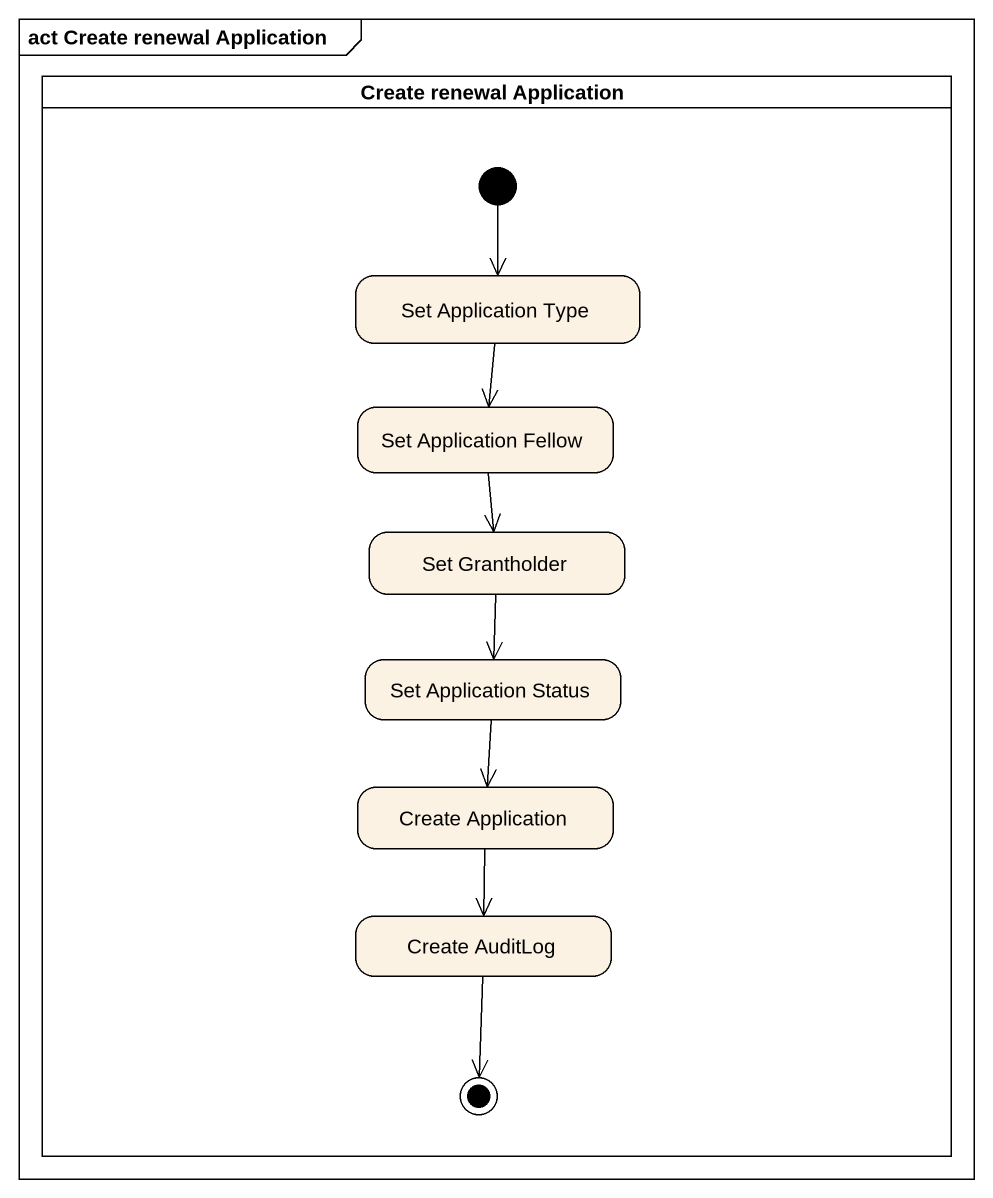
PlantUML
@startuml
mainframe act Create renewal Application
hide empty description
state "Create renewal Application" as Create_renewal_Application <<partition>> {
  state "Set Application Type" as Set_Application_Type
  state "Set Application Fellow" as Set_Application_Fellow
  state "Set Grantholder" as Set_Grantholder
  state "Set Application Status" as Set_Application_Status
  state "Create Application" as Create_Application
  state "Create AuditLog" as Create_AuditLog
  [*] --> Set_Application_Type
  Create_AuditLog --> [*]
}
Set_Application_Type --> Set_Application_Fellow
Set_Application_Fellow --> Set_Grantholder
Set_Grantholder --> Set_Application_Status
Set_Application_Status --> Create_Application
Create_Application --> Create_AuditLog
@enduml
